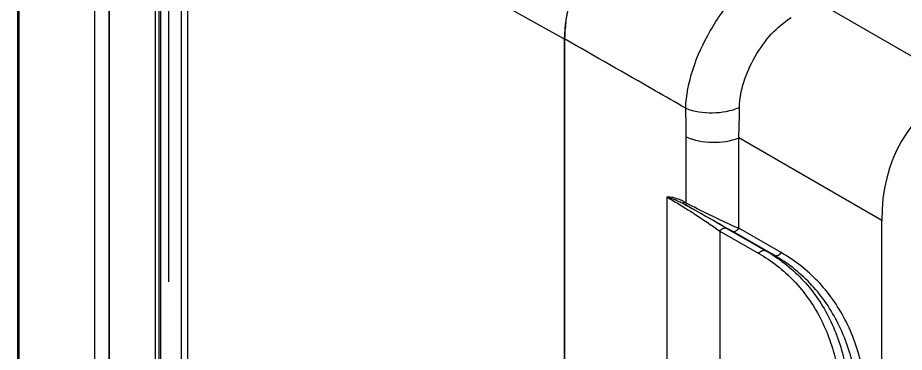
# Model space of a CAD drawing. Header units: millimetres. Extents: x 0 to 594, y 0 to 420.
# Drawn here: x 337.32 to 356.86, y 33.33 to 40.71 of the extents above; entities that cross this region are included whole.
import ezdxf

# ---------------------------------------------------------------- set-up
doc = ezdxf.new("R2010")
doc.units = ezdxf.units.MM
doc.header["$LTSCALE"] = 32.67
doc.linetypes.add('CENTER', pattern=[0.6, 0.375, -0.075, 0.075, -0.075])
doc.layers.get('0').update_dxf_attribs({"linetype": 'CONTINUOUS'})
for name, color, linetype in [('AUSFORMSCHRAEGEN', 7, 'CONTINUOUS'), ('KURVEN', 7, 'CONTINUOUS'), ('RUNDUNGEN', 7, 'CONTINUOUS')]:
    doc.layers.add(name, color=color, linetype=linetype)

msp = doc.modelspace()

# ---------------------------------------------------------------- linework, layer by layer
at = {"color": 7, "linetype": 'CONTINUOUS'}
msp.add_line((340.3475, 46.0778), (340.3475, 12.6014), dxfattribs=at)
at = {"layer": 'AUSFORMSCHRAEGEN', "color": 7, "linetype": 'CONTINUOUS'}
for p, q in [((339.0141, 9.8763), (339.0141, 47.4353)), ((349.3733, 40.2297), (349.3733, 27.6286)), ((351.6265, 36.7547), (351.6265, 30.8017)), ((352.7919, 36.0041), (352.7919, 30.3341))]:
    msp.add_line(p, q, dxfattribs=at)
for centre, radius, start, end in [((352.18, 40.2072), 2.8075, 172.02606, 175.75315), ((351.8359, 40.2286), 2.4627, 177.24388, 179.76961), ((351.9969, 40.2213), 2.6238, 175.76419, 177.25526), ((351.7267, 40.2297), 2.3535, 179.78689, 179.99987)]:
    msp.add_arc(centre, radius, start, end, dxfattribs=at)
msp.add_open_spline([(349.3997, 40.5967), (349.4347, 40.8484), (349.5723, 41.3595), (349.9231, 42.0747), (350.3944, 42.7083), (350.7819, 43.0557), (350.9864, 43.1945)], degree=3, knots=[0, 0, 0, 0, 0.2444495, 0.5045553, 0.7622443, 1, 1, 1, 1], dxfattribs=at)
at = {"layer": 'KURVEN', "color": 7, "linetype": 'CENTER'}
msp.add_line((340.6393, 47.1355), (340.6393, 26.6301), dxfattribs=at)
at = {"layer": 'RUNDUNGEN', "color": 7, "linetype": 'CONTINUOUS'}
for p, q in [((337.3174, 10.914), (337.3174, 48.473)), ((337.3455, 10.8739), (337.3455, 48.4329)), ((340.4277, 46.2302), (340.4277, 12.7536)), ((340.4627, 46.2303), (340.4627, 12.7538)), ((339.3334, 12.1018), (339.3334, 45.5783)), ((339.3407, 12.112), (339.3407, 45.5885)), ((340.9222, 44.8626), (340.9222, 31.8034)), ((341.0624, 44.8633), (341.0624, 31.8028)), ((349.3733, 40.2297), (341.0624, 44.8633)), ((358.0949, 39.2374), (354.943, 41.0572)), ((349.3733, 27.6286), (349.3733, 40.2387)), ((352.0533, 36.6219), (352.0533, 38.077)), ((353.2118, 36.0648), (353.2119, 38.0569)), ((356.363, 36.2376), (353.2119, 38.0569)), ((352.0269, 36.6365), (352.0005, 36.651)), ((352.0181, 36.5891), (352.0309, 36.5819)), ((352.0707, 36.56), (352.0181, 36.5891)), ((352.0533, 36.6219), (352.0269, 36.6365)), ((352.0309, 36.5819), (352.1149, 36.5348)), ((351.9873, 36.5392), (352.0037, 36.529)), ((356.363, 14.7993), (356.363, 36.2376)), ((352.7919, 36.0041), (353.6527, 35.5113)), ((352.9672, 36.0563), (352.8769, 36.1077)), ((352.9483, 36.063), (353.809, 35.5702)), ((353.0555, 36.0059), (352.9672, 36.0563)), ((353.9895, 35.471), (353.0555, 36.0059)), ((354.1459, 35.5299), (353.2118, 36.0648)), ((353.9895, 35.471), (353.809, 35.5702))]:
    msp.add_line(p, q, dxfattribs=at)
for centre, radius, start, end in [((333.9198, 38.0749), 18.1335, 0.00675, 2.00956), ((334.1933, 38.8484), 19.0351, 357.61678, 359.64195), ((311.5872, -36.5514), 83.5715, 60.391869, 61.025629), ((296.5276, -62.6264), 113.6789, 60.243448, 60.726114), ((357.9408, 47.0772), 11.9849, 245.6182, 246.76035)]:
    msp.add_arc(centre, radius, start, end, dxfattribs=at)
msp.add_ellipse((401.4715, 12.1936), major_axis=(44.6734, -25.7927), ratio=0.2423201, start_param=3.0025928, end_param=3.2805968, dxfattribs=at)
for points, knots in [([(349.3733, 40.2387), (349.3733, 40.522), (349.4771, 41.1198), (349.8426, 41.963), (350.3802, 42.712), (350.8414, 43.112), (351.086, 43.2611)], [0, 0, 0, 0, 0.2363871, 0.4982696, 0.7610955, 1, 1, 1, 1]), ([(352.0421, 38.7107), (352.0508, 38.9951), (352.1751, 39.5934), (352.5577, 40.4353), (353.0953, 41.1877), (353.5513, 41.5945), (353.7932, 41.7442)], [0, 0, 0, 0, 0.236321, 0.5000139, 0.7636991, 1, 1, 1, 1]), ([(353.228, 38.7295), (353.2292, 38.9177), (353.3059, 39.3107), (353.5543, 39.8599), (353.9056, 40.3496), (354.2077, 40.6125), (354.37, 40.7077)], [0, 0, 0, 0, 0.2390408, 0.5000056, 0.7609671, 1, 1, 1, 1]), ([(352.0421, 38.7107), (351.8165, 38.8397), (350.9266, 39.3484), (350.0371, 39.8579), (349.3733, 40.2387)], [0, 0, 0, 0, 0.253474, 1, 1, 1, 1]), ([(352.0421, 38.7107), (352.2273, 38.6365), (352.6361, 38.5786), (353.0416, 38.6504), (353.228, 38.7295)], [0, 0, 0, 0, 0.4964178, 1, 1, 1, 1]), ([(352.0533, 38.077), (352.2321, 37.9988), (352.6292, 37.9279), (353.0275, 37.9859), (353.2119, 38.0569)], [0, 0, 0, 0, 0.4969117, 1, 1, 1, 1]), ([(352.0005, 36.651), (351.9694, 36.6682), (351.8527, 36.7251), (351.7211, 36.7574), (351.6265, 36.7547)], [0, 0, 0, 0, 0.2727757, 1, 1, 1, 1]), ([(351.6265, 36.7547), (351.6556, 36.7381), (351.777, 36.6681), (351.8968, 36.5954), (351.9873, 36.5392)], [0, 0, 0, 0, 0.2391532, 1, 1, 1, 1]), ([(352.0181, 36.5891), (351.9852, 36.6073), (351.8593, 36.6726), (351.7265, 36.7251), (351.6265, 36.7547)], [0, 0, 0, 0, 0.2648825, 1, 1, 1, 1]), ([(352.0181, 36.5891), (352.0144, 36.5912), (351.9981, 36.6076), (351.9985, 36.6333), (352.0005, 36.651)], [0, 0, 0, 0, 0.1947724, 1, 1, 1, 1]), ([(352.0707, 36.56), (352.0676, 36.5618), (352.0544, 36.5739), (352.0522, 36.5934), (352.0523, 36.6073)], [0, 0, 0, 0, 0.205098, 1, 1, 1, 1]), ([(352.9933, 36.1612), (352.8396, 36.2307), (352.524, 36.3796), (352.2123, 36.5368), (352.0533, 36.6219)], [0, 0, 0, 0, 0.4832809, 1, 1, 1, 1]), ([(352.0037, 36.529), (352.0799, 36.4816), (352.3463, 36.3122), (352.6082, 36.1357), (352.7919, 36.0041)], [0, 0, 0, 0, 0.284399, 1, 1, 1, 1]), ([(352.7919, 36.0041), (352.811, 36.0307), (352.8571, 36.0736), (352.9249, 36.0758), (352.9483, 36.063)], [0, 0, 0, 0, 0.5516851, 1, 1, 1, 1]), ([(353.0555, 36.0059), (353.0789, 35.9931), (353.1466, 35.9953), (353.1928, 36.0382), (353.2119, 36.0648)], [0, 0, 0, 0, 0.4483158, 1, 1, 1, 1]), ([(353.6527, 35.5113), (353.6718, 35.5379), (353.7179, 35.5807), (353.7857, 35.5829), (353.809, 35.5702)], [0, 0, 0, 0, 0.5516851, 1, 1, 1, 1]), ([(353.809, 35.5702), (354.0979, 35.4047), (354.636, 34.9853), (355.2348, 34.1328), (355.596, 33.1022), (355.6689, 32.3565), (355.6689, 31.9713)], [0, 0, 0, 0, 0.2355654, 0.4747979, 0.7274177, 1, 1, 1, 1]), ([(353.6527, 35.5113), (353.9366, 35.3487), (354.4654, 34.9371), (355.0543, 34.1007), (355.4097, 33.09), (355.4815, 32.3588), (355.4815, 31.9811)], [0, 0, 0, 0, 0.2358781, 0.4752241, 0.7277291, 1, 1, 1, 1]), ([(353.9895, 35.471), (354.0129, 35.4583), (354.0807, 35.4605), (354.1268, 35.5033), (354.1459, 35.5299)], [0, 0, 0, 0, 0.4483149, 1, 1, 1, 1]), ([(355.8632, 31.863), (355.8632, 32.2487), (355.7896, 32.9959), (355.4252, 34.0288), (354.8217, 34.8837), (354.2802, 35.3046), (353.9895, 35.471)], [0, 0, 0, 0, 0.2719645, 0.5243548, 0.7638128, 1, 1, 1, 1]), ([(356.0506, 31.8533), (356.0506, 32.2466), (355.9759, 33.0082), (355.6057, 34.0609), (354.9924, 34.9319), (354.4416, 35.3606), (354.1459, 35.5299)], [0, 0, 0, 0, 0.2722732, 0.5247775, 0.7641228, 1, 1, 1, 1])]:
    msp.add_open_spline(points, degree=3, knots=knots, dxfattribs=at)
msp.add_open_spline([(352.0523, 36.6073), (352.0524, 36.6122), (352.0527, 36.617), (352.0533, 36.6219)], degree=3, dxfattribs=at)

doc.saveas('drawing.dxf')
